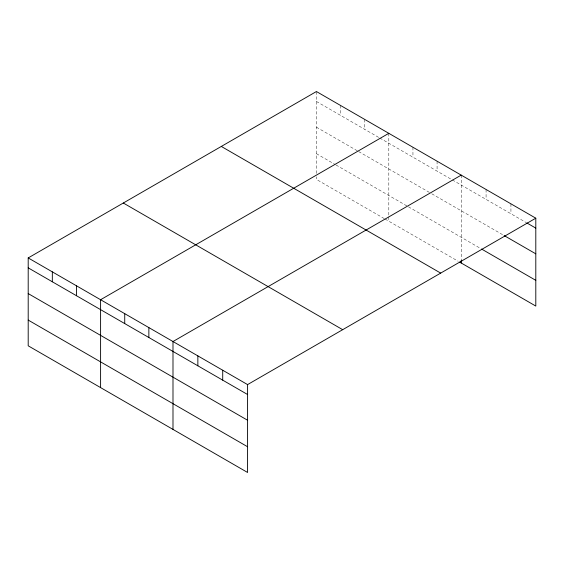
<?xml version="1.0" encoding="UTF-8"?>
<svg xmlns="http://www.w3.org/2000/svg" width="564" height="564" viewBox="0 0 564 564"><rect width="100%" height="100%" fill="white"/><g stroke="black" fill="none" stroke-linecap="round" stroke-linejoin="round"><path stroke-width="0.42" stroke-dasharray="2.82 2.11" d="M316.418 173.409L316.418 91.53M316.418 101.45L379.008 137.588M379.762 138.025L526.008 222.456M316.418 127.182L357.893 151.124M358.648 151.561L431.044 193.36M431.798 193.79L503.405 235.132M316.418 153.683L335.27 164.568M336.024 165.005L407.666 206.368M408.421 206.805L480.796 248.59M384.288 218.599L316.418 179.408L316.418 176.842M385.043 219.029L458.194 261.266M510.935 203.83L510.935 213.756M486.076 189.476L486.076 199.402M461.211 175.122L461.211 260.434M437.079 161.191L437.079 171.118M412.947 147.26L412.947 157.18M388.815 133.323L388.815 216.061M388.815 216.921L388.815 221.208M364.682 119.392L364.682 129.318M340.55 105.461L340.55 115.387"/><path stroke-width="0.85" d="M535.8 218.19L316.418 91.53L28.2 257.931L28.2 345.81L247.582 472.47L247.582 384.592L535.8 218.19L535.8 306.069L459.702 262.133M388.815 133.323L100.596 299.724L100.596 387.609M461.211 175.122L172.993 341.523L172.993 429.408M526.762 222.893L535.8 228.11M504.153 235.569L535.8 253.835M481.55 249.027L535.8 280.343M221.307 146.443L440.688 273.103M123.312 203.019L342.693 329.679M28.2 257.931L247.582 384.592M28.2 267.851L247.582 394.511M28.2 293.576L247.582 420.236M28.2 320.084L247.582 446.744M461.211 260.434L461.211 263.007M222.717 370.231L222.717 380.157M197.858 355.877L197.858 365.803M148.861 327.592L148.861 337.519M124.729 313.662L124.729 323.581M76.464 285.793L76.464 295.719M52.332 271.862L52.332 281.788"/></g></svg>
